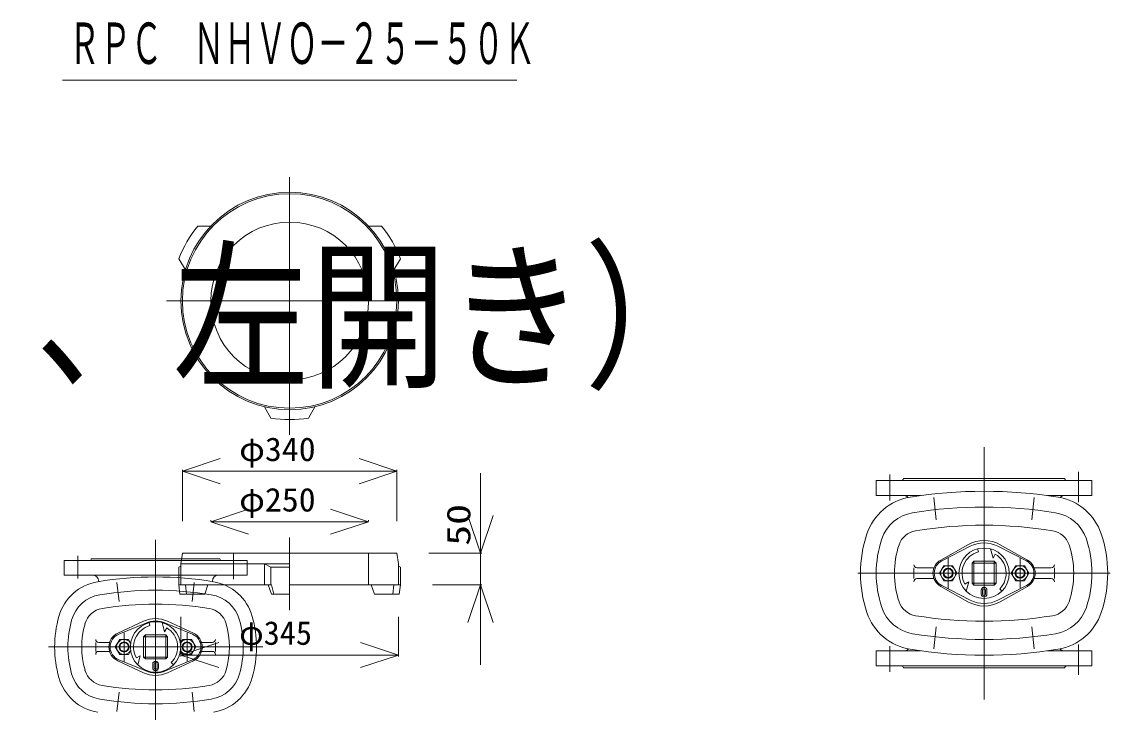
# Model space of a CAD drawing. Units: millimetres, scale not verified. Extents: x -6861 to 6861, y -3554 to 3095.
# Drawn here: x -2051 to -325, y -2101 to -1006 of the extents above; entities that cross this region are included whole.
import ezdxf
from ezdxf.enums import TextEntityAlignment as Align

# ---------------------------------------------------------------- set-up
doc = ezdxf.new("R2010")
doc.units = ezdxf.units.MM
doc.header["$LTSCALE"] = 20
for name, color, linetype, lineweight in [('0-0_0', 7, 'Continuous', 18), ('0-3_TEMP', 3, 'Continuous', 18), ('0-5_仕切弁', 7, 'Continuous', 18)]:
    doc.layers.add(name, color=color, linetype=linetype, lineweight=lineweight)
doc.styles.add('ＭＳ ゴシック', font='')
doc.styles.get('ＭＳ ゴシック').set_extended_font_data('MS Gothic')

msp = doc.modelspace()

# ---------------------------------------------------------------- linework, layer by layer
at = {"layer": '0-0_0'}
for p, q in [((-1985.84, -1098.93), (-1265.84, -1098.93)), ((-1625.84, -1252.54), (-1625.84, -1661.42)), ((-1751.16, -1330.39), (-1771.57, -1330.15)), ((-1480.12, -1330.15), (-1500.53, -1330.39)), ((-1801.57, -1382.11), (-1791.16, -1399.67)), ((-1460.53, -1399.67), (-1450.12, -1382.11)), ((-1820.92, -1448.93), (-1437.73, -1448.93)), ((-1665.84, -1616.73), (-1655.84, -1634.52)), ((-1595.84, -1634.52), (-1585.84, -1616.73)), ((-1795.84, -1718.93), (-1735.84, -1698.93)), ((-1455.84, -1718.93), (-1515.84, -1698.93)), ((-1795.84, -1798.13), (-1795.84, -1716.64)), ((-1795.84, -1718.93), (-1455.84, -1718.93)), ((-1795.84, -1718.93), (-1735.84, -1738.93)), ((-1455.84, -1718.93), (-1515.84, -1738.93)), ((-1455.84, -1798.13), (-1455.84, -1716.64)), ((-1323.21, -1848.93), (-1323.21, -1721.93)), ((-1323.21, -1848.93), (-1323.21, -1757.12)), ((-1750.84, -1798.93), (-1690.84, -1778.93)), ((-1500.84, -1798.93), (-1560.84, -1778.93)), ((-1323.21, -1848.93), (-1343.21, -1788.93)), ((-1323.21, -1848.93), (-1303.21, -1788.93)), ((-1750.84, -1798.13), (-1750.84, -1796.64)), ((-1750.84, -1798.93), (-1500.84, -1798.93)), ((-1750.84, -1798.93), (-1690.84, -1818.93)), ((-1500.84, -1798.93), (-1560.84, -1818.93)), ((-1500.84, -1798.13), (-1500.84, -1796.64)), ((-1625.84, -1823.93), (-1625.84, -1938.93)), ((-1795.84, -1848.93), (-1798.34, -1865.93)), ((-1795.84, -1848.93), (-1455.84, -1848.93)), ((-1500.84, -1848.93), (-1500.84, -1898.93)), ((-1455.84, -1848.93), (-1453.34, -1865.93)), ((-1405.04, -1848.93), (-1320.92, -1848.93)), ((-1323.21, -1898.93), (-1323.21, -1848.93)), ((-1798.34, -1869.38), (-1801.57, -1870.93)), ((-1798.34, -1865.93), (-1625.84, -1865.93)), ((-1798.34, -1865.93), (-1798.34, -1898.93)), ((-1665.84, -1865.93), (-1665.84, -1898.93)), ((-1665.84, -1865.93), (-1655.84, -1870.93)), ((-1655.84, -1870.93), (-1625.84, -1870.93)), ((-1655.84, -1870.93), (-1655.84, -1898.93)), ((-1453.34, -1865.93), (-1453.34, -1898.93)), ((-1453.34, -1869.38), (-1450.12, -1870.93)), ((-1450.12, -1870.93), (-1450.12, -1898.93)), ((-1801.57, -1898.93), (-1654.84, -1898.93)), ((-1799.71, -1913.93), (-1760.36, -1913.93)), ((-1791.16, -1898.93), (-1789.36, -1913.93)), ((-1760.36, -1913.93), (-1755.3, -1898.93)), ((-1659.84, -1898.93), (-1654.84, -1913.93)), ((-1654.84, -1898.93), (-1650.84, -1913.93)), ((-1654.84, -1913.93), (-1625.84, -1913.93)), ((-1625.84, -1898.93), (-1450.12, -1898.93)), ((-1460.53, -1898.93), (-1462.32, -1913.93)), ((-1450.12, -1898.93), (-1451.98, -1913.93)), ((-1399.32, -1898.93), (-1320.92, -1898.93)), ((-1323.21, -1898.93), (-1343.21, -1958.93)), ((-1323.21, -1898.93), (-1303.21, -1958.93)), ((-1323.21, -1898.93), (-1323.21, -2025.93)), ((-1798.34, -1949.73), (-1798.34, -2012.57)), ((-1453.34, -1949.73), (-1453.34, -2012.57)), ((-1798.34, -2010.28), (-1738.34, -1990.28)), ((-1453.34, -2010.28), (-1513.34, -1990.28)), ((-1798.34, -2010.28), (-1453.34, -2010.28)), ((-1798.34, -2010.28), (-1738.34, -2030.28)), ((-1453.34, -2010.28), (-1513.34, -2030.28))]:
    msp.add_line(p, q, dxfattribs=at)
for points in [[(-1801.57, -1870.93), (-1801.57, -1898.93), (-1799.71, -1913.93)], [(-1451.98, -1913.93), (-1491.32, -1913.93), (-1496.38, -1898.93)]]:
    msp.add_lwpolyline(points, dxfattribs=at)
for radius in [172.5, 170, 125]:
    msp.add_circle((-1625.84, -1448.93), radius, dxfattribs=at)
for start, end in [(140.818, 159.182), (20.818, 39.182), (260.818, 279.182)]:
    msp.add_arc((-1625.84, -1448.93), 188, start, end, dxfattribs=at)
at = {"layer": '0-3_TEMP'}
for p, q in [((-524.9, -2080.63), (-524.9, -1680.63)), ((-674.4, -1724.17), (-674.4, -1765.19)), ((-375.4, -1767.69), (-375.4, -1719.66)), ((-604.53, -1760.69), (-600.63, -1795.87)), ((-445.27, -1760.69), (-449.16, -1795.87)), ((-1838.4, -1827.56), (-1838.4, -2167.56)), ((-1961.9, -1852.87), (-1961.9, -1889.08)), ((-1714.9, -1889.83), (-1714.9, -1849.13)), ((-581.9, -1856.63), (-581.9, -1904.63)), ((-467.9, -1856.63), (-467.9, -1904.63)), ((-724.9, -1880.63), (-324.9, -1880.63)), ((-1899.6, -1895.48), (-1896.26, -1925.65)), ((-1777.2, -1895.48), (-1780.54, -1925.65)), ((-604.53, -2000.58), (-600.63, -1965.4)), ((-445.27, -2000.58), (-449.16, -1965.4)), ((-1888.4, -1975.06), (-1888.4, -2020.72)), ((-1788.4, -1975.06), (-1788.4, -2020.72)), ((-2008.4, -1997.56), (-1668.4, -1997.56)), ((-674.4, -2037.1), (-674.4, -1996.08)), ((-375.4, -1993.57), (-375.4, -2041.6)), ((-1899.6, -2099.63), (-1896.26, -2069.46)), ((-1777.2, -2099.63), (-1780.54, -2069.46))]:
    msp.add_line(p, q, dxfattribs=at)
for centre, radius, start, end in [((-524.9, -2479.63), 704, 80.736, 99.264), ((-628.25, -1846.01), 62, 99.264, 161.478), ((-421.54, -1846.01), 62, 18.522, 80.736), ((-524.9, -1880.63), 171, 161.478, 198.522), ((-524.9, -1880.63), 171, 341.478, 18.522), ((-1917.59, -1970.07), 56, 99.397, 164.205), ((-1838.4, -2448.56), 541, 80.603, 99.397), ((-1759.21, -1970.07), 56, 15.795, 80.603), ((-628.25, -1915.26), 62, 198.522, 260.736), ((-421.54, -1915.26), 62, 279.264, 341.478), ((-1820.4, -1997.56), 157, 164.205, 195.795), ((-1856.4, -1997.56), 157, 344.205, 15.795), ((-524.9, -1281.63), 704, 260.736, 279.264), ((-1917.59, -2025.05), 56, 195.795, 260.603), ((-1759.21, -2025.05), 56, 279.397, 344.205), ((-1838.4, -1546.56), 541, 260.603, 279.397)]:
    msp.add_arc(centre, radius, start, end, dxfattribs=at)
at = {"layer": '0-5_仕切弁'}
for p, q in [((-353.9, -1733.63), (-695.9, -1733.63)), ((-695.9, -1733.63), (-695.9, -1757.63)), ((-652.9, -1730.63), (-396.9, -1730.63)), ((-353.9, -1757.63), (-353.9, -1733.63)), ((-695.9, -1757.63), (-625.68, -1757.63)), ((-424.11, -1757.63), (-353.9, -1757.63)), ((-550.44, -1835.34), (-593.69, -1859.73)), ((-591.93, -1861.05), (-546.79, -1837.92)), ((-535.25, -1842), (-533.96, -1846.82)), ((-514.54, -1842), (-510.66, -1856.48)), ((-457.86, -1861.05), (-503, -1837.92)), ((-499.35, -1835.34), (-456.11, -1859.73)), ((-1693.4, -1860.56), (-1983.4, -1860.56)), ((-1983.4, -1860.56), (-1983.4, -1883.56)), ((-1940.4, -1857.56), (-1736.4, -1857.56)), ((-1693.4, -1883.56), (-1693.4, -1860.56)), ((-540.9, -1861.63), (-543.9, -1864.63)), ((-540.9, -1861.63), (-540.9, -1899.63)), ((-508.9, -1861.63), (-540.9, -1861.63)), ((-510.66, -1856.48), (-507.18, -1850.45)), ((-508.9, -1899.63), (-508.9, -1861.63)), ((-505.9, -1864.63), (-508.9, -1861.63)), ((-636.33, -1872.13), (-636.33, -1889.13)), ((-631.33, -1872.13), (-604.34, -1872.13)), ((-595.75, -1880.63), (-588.82, -1868.63)), ((-588.82, -1892.63), (-595.75, -1880.63)), ((-588.82, -1868.63), (-574.97, -1868.63)), ((-574.97, -1868.63), (-568.04, -1880.63)), ((-568.04, -1880.63), (-574.97, -1892.63)), ((-543.9, -1896.63), (-543.9, -1864.63)), ((-543.9, -1864.63), (-505.9, -1864.63)), ((-505.9, -1864.63), (-505.9, -1896.63)), ((-474.82, -1868.63), (-481.75, -1880.63)), ((-481.75, -1880.63), (-474.82, -1892.63)), ((-460.97, -1868.63), (-474.82, -1868.63)), ((-454.04, -1880.63), (-460.97, -1868.63)), ((-460.97, -1892.63), (-454.04, -1880.63)), ((-418.47, -1872.13), (-445.45, -1872.13)), ((-413.47, -1872.13), (-413.47, -1889.13)), ((-1983.4, -1883.56), (-1693.4, -1883.56)), ((-631.33, -1889.13), (-604.34, -1889.13)), ((-574.97, -1892.63), (-588.82, -1892.63)), ((-549.3, -1894.43), (-555.33, -1897.91)), ((-553.18, -1908.92), (-549.3, -1894.43)), ((-543.9, -1896.63), (-505.9, -1896.63)), ((-540.9, -1899.63), (-543.9, -1896.63)), ((-505.9, -1896.63), (-508.9, -1899.63)), ((-474.82, -1892.63), (-460.97, -1892.63)), ((-418.47, -1889.13), (-445.45, -1889.13)), ((-593.69, -1901.54), (-550.44, -1925.93)), ((-591.93, -1900.21), (-546.79, -1923.35)), ((-508.9, -1899.63), (-540.9, -1899.63)), ((-529.4, -1907.63), (-529.4, -1913.63)), ((-527.4, -1913.63), (-527.4, -1907.63)), ((-522.4, -1907.63), (-522.4, -1913.63)), ((-520.4, -1913.63), (-520.4, -1907.63)), ((-503, -1923.35), (-457.86, -1900.21)), ((-500.15, -1905.38), (-496.61, -1908.92)), ((-456.11, -1901.54), (-499.35, -1925.93)), ((-1898.48, -1975.78), (-1857.3, -1956.72)), ((-1896.76, -1977.21), (-1853.98, -1959.63)), ((-1848.75, -1958.92), (-1847.46, -1963.75)), ((-1828.05, -1958.92), (-1824.16, -1973.41)), ((-1822.82, -1959.63), (-1780.04, -1977.21)), ((-1778.32, -1975.78), (-1819.5, -1956.72)), ((-1854.4, -1978.56), (-1857.4, -1981.56)), ((-1857.4, -2013.56), (-1857.4, -1981.56)), ((-1857.4, -1981.56), (-1819.4, -1981.56)), ((-1854.4, -1978.56), (-1854.4, -2016.56)), ((-1822.4, -1978.56), (-1854.4, -1978.56)), ((-1824.16, -1973.41), (-1820.68, -1967.37)), ((-1822.4, -2016.56), (-1822.4, -1978.56)), ((-1819.4, -1981.56), (-1822.4, -1978.56)), ((-1819.4, -1981.56), (-1819.4, -2013.56)), ((-1933.38, -2004.56), (-1933.38, -1990.56)), ((-1928.38, -1990.56), (-1911.36, -1990.56)), ((-1902.26, -1997.56), (-1895.33, -1985.56)), ((-1895.33, -2009.56), (-1902.26, -1997.56)), ((-1895.33, -1985.56), (-1881.47, -1985.56)), ((-1881.47, -1985.56), (-1877.96, -1991.64)), ((-1795.33, -1985.56), (-1798.84, -1991.64)), ((-1781.47, -1985.56), (-1795.33, -1985.56)), ((-1774.54, -1997.56), (-1781.47, -1985.56)), ((-1781.47, -2009.56), (-1774.54, -1997.56)), ((-1748.42, -1990.56), (-1765.44, -1990.56)), ((-1743.42, -2004.56), (-1743.42, -1990.56)), ((-1928.38, -2004.56), (-1911.36, -2004.56)), ((-1853.98, -2035.48), (-1896.76, -2017.91)), ((-1881.47, -2009.56), (-1895.33, -2009.56)), ((-1877.96, -2003.47), (-1881.47, -2009.56)), ((-1862.8, -2011.35), (-1868.84, -2014.84)), ((-1866.68, -2025.84), (-1862.8, -2011.35)), ((-1857.4, -2013.56), (-1819.4, -2013.56)), ((-1854.4, -2016.56), (-1857.4, -2013.56)), ((-1822.4, -2016.56), (-1854.4, -2016.56)), ((-1780.04, -2017.91), (-1822.82, -2035.48)), ((-1819.4, -2013.56), (-1822.4, -2016.56)), ((-1798.84, -2003.47), (-1795.33, -2009.56)), ((-1795.33, -2009.56), (-1781.47, -2009.56)), ((-1748.42, -2004.56), (-1765.44, -2004.56)), ((-695.9, -2003.63), (-625.68, -2003.63)), ((-695.9, -2027.63), (-695.9, -2003.63)), ((-424.11, -2003.63), (-353.9, -2003.63)), ((-353.9, -2003.63), (-353.9, -2027.63)), ((-1898.48, -2019.34), (-1857.3, -2038.4)), ((-1842.9, -2024.56), (-1842.9, -2030.56)), ((-1840.9, -2030.56), (-1840.9, -2024.56)), ((-1835.9, -2024.56), (-1835.9, -2030.56)), ((-1833.9, -2030.56), (-1833.9, -2024.56)), ((-1778.32, -2019.34), (-1819.5, -2038.4)), ((-1813.65, -2022.31), (-1810.11, -2025.84)), ((-353.9, -2027.63), (-695.9, -2027.63)), ((-652.9, -2030.63), (-396.9, -2030.63))]:
    msp.add_line(p, q, dxfattribs=at)
for centre, radius in [((-524.9, -1880.63), 40), ((-581.9, -1880.63), 12), ((-581.9, -1880.63), 8), ((-581.9, -1880.63), 6.9), ((-467.9, -1880.63), 12), ((-467.9, -1880.63), 8), ((-467.9, -1880.63), 6.9), ((-1838.4, -1997.56), 40), ((-1888.4, -1997.56), 8), ((-1888.4, -1997.56), 6.9), ((-1788.4, -1997.56), 8), ((-1788.4, -1997.56), 6.9)]:
    msp.add_circle(centre, radius, dxfattribs=at)
for centre, radius, start, end in [((-655.9, -1730.63), 3, 270, 0), ((-393.9, -1730.63), 3, 180, 270), ((-628.25, -1846.01), 87, 99.264, 161.478), ((-651.9, -1767.63), 10, 44.739, 90), ((-524.9, -2479.63), 729, 80.736, 99.264), ((-421.54, -1846.01), 87, 18.522, 80.736), ((-397.9, -1767.63), 10, 90, 135.261), ((-524.9, -2479.63), 675.11, 80.736, 99.264), ((-524.9, -1880.63), 196, 161.478, 198.522), ((-628.25, -1846.01), 33.11, 99.264, 161.478), ((-524.9, -1880.63), 52, 60.579, 119.421), ((-421.54, -1846.01), 33.11, 18.522, 80.736), ((-524.9, -1880.63), 196, 341.478, 18.522), ((-524.9, -1880.63), 142.11, 161.478, 198.522), ((-524.9, -1880.63), 48, 62.862, 117.138), ((-524.9, -1880.63), 142.11, 341.478, 18.522), ((-1943.4, -1857.56), 3, 270, 0), ((-1733.4, -1857.56), 3, 180, 270), ((-581.9, -1880.63), 24, 119.421, 240.579), ((-581.9, -1880.63), 22, 117.138, 242.862), ((-524.9, -1880.63), 35, 105, 209.584), ((-524.9, -1880.63), 35, 315, 59.584), ((-467.9, -1880.63), 22, 297.138, 62.862), ((-467.9, -1880.63), 24, 299.421, 60.579), ((-631.33, -1867.13), 5, 180, 270), ((-418.47, -1867.13), 5, 270, 0), ((-1917.59, -1970.07), 77, 99.397, 164.205), ((-1938.4, -1893.56), 10, 0, 90), ((-1838.4, -2448.56), 562, 80.603, 99.397), ((-1738.4, -1893.56), 10, 90, 180), ((-1759.21, -1970.07), 77, 15.795, 80.603), ((-631.33, -1894.13), 5, 90, 180), ((-418.47, -1894.13), 5, 0, 90), ((-524.9, -1907.63), 4.5, 0, 180), ((-524.9, -1913.63), 4.5, 180, 0), ((-524.9, -1907.63), 2.5, 0, 180), ((-524.9, -1913.63), 2.5, 180, 0), ((-1838.4, -2448.56), 519, 80.603, 99.397), ((-628.25, -1915.26), 33.11, 198.522, 260.736), ((-524.9, -1880.63), 52, 240.579, 299.421), ((-524.9, -1880.63), 48, 242.862, 297.138), ((-421.54, -1915.26), 33.11, 279.264, 341.478), ((-1820.4, -1997.56), 178, 164.205, 195.795), ((-1917.59, -1970.07), 34, 99.397, 164.205), ((-1759.21, -1970.07), 34, 15.795, 80.603), ((-1856.4, -1997.56), 178, 344.205, 15.795), ((-628.25, -1915.26), 87, 198.522, 260.736), ((-524.9, -1281.63), 675.11, 260.736, 279.264), ((-421.54, -1915.26), 87, 279.264, 341.478), ((-1820.4, -1997.56), 135, 164.205, 195.795), ((-1838.4, -1997.56), 35, 105, 209.584), ((-1838.4, -1997.56), 45, 65.165, 114.835), ((-1838.4, -1997.56), 41, 67.666, 112.334), ((-1856.4, -1997.56), 135, 344.205, 15.795), ((-1888.4, -1997.56), 24, 114.835, 245.165), ((-1888.4, -1997.56), 22, 112.334, 247.666), ((-1838.4, -1997.56), 35, 315, 59.584), ((-1788.4, -1997.56), 22, 292.334, 67.666), ((-1788.4, -1997.56), 24, 294.835, 65.165), ((-1928.38, -1985.56), 5, 180, 270), ((-1888.4, -1997.56), 12, 29.541, 330.459), ((-1788.4, -1997.56), 12, 209.541, 150.459), ((-1748.42, -1985.56), 5, 270, 0), ((-651.9, -1993.63), 10, 270, 315.261), ((-524.9, -1281.63), 729, 260.736, 279.264), ((-397.9, -1993.63), 10, 224.739, 270), ((-1928.38, -2009.56), 5, 90, 180), ((-1748.42, -2009.56), 5, 0, 90), ((-1917.59, -2025.05), 34, 195.795, 260.603), ((-1838.4, -1997.56), 41, 247.666, 292.334), ((-1838.4, -2024.56), 4.5, 0, 180), ((-1838.4, -2030.56), 4.5, 180, 0), ((-1838.4, -2024.56), 2.5, 0, 180), ((-1838.4, -2030.56), 2.5, 180, 0), ((-1759.21, -2025.05), 34, 279.397, 344.205), ((-655.9, -2030.63), 3, 0, 90), ((-393.9, -2030.63), 3, 90, 180), ((-1917.59, -2025.05), 77, 195.795, 260.603), ((-1838.4, -1997.56), 45, 245.165, 294.835), ((-1759.21, -2025.05), 77, 279.397, 344.205), ((-1838.4, -1546.56), 519, 260.603, 279.397)]:
    msp.add_arc(centre, radius, start, end, dxfattribs=at)

# ---------------------------------------------------------------- texts
at = {"layer": '0-0_0', "style": 'ＭＳ ゴシック'}
for s, height, width, p in [('ＲＰＣ\u3000ＮＨＶＯ－２５－５０Ｋ', 65.69, 0.55, (-1975.84, -1092.89)), ('φ340', 37.54, 1.05, (-1705.84, -1714.05)), ('φ250', 37.54, 1.05, (-1705.84, -1794.05))]:
    msp.add_text(s, height=height, dxfattribs=dict(at, width=width)).set_placement(p, align=Align.BOTTOM_LEFT)
at = {"layer": '0-0_0', "style": 'ＭＳ ゴシック', "width": 1.3}
msp.add_text('50', height=37.54, rotation=90, dxfattribs=at).set_placement((-1328.09, -1837.12), align=Align.BOTTOM_LEFT)
at = {"layer": '0-0_0', "style": 'ＭＳ ゴシック'}
msp.add_text('φ345', height=37.54, dxfattribs=at).set_placement((-1705.84, -2005.4), align=Align.BOTTOM_LEFT)
at = {"layer": '0-5_仕切弁', "style": 'ＭＳ ゴシック', "width": 0.85}
msp.add_text('水道用仕切弁（ＪＩＳ\u3000Ｂ\u3000２０６２、左開き）', height=187.7, dxfattribs=at).set_placement((-5728.8, -1623.38), align=Align.BOTTOM_LEFT)

doc.saveas('drawing.dxf')
